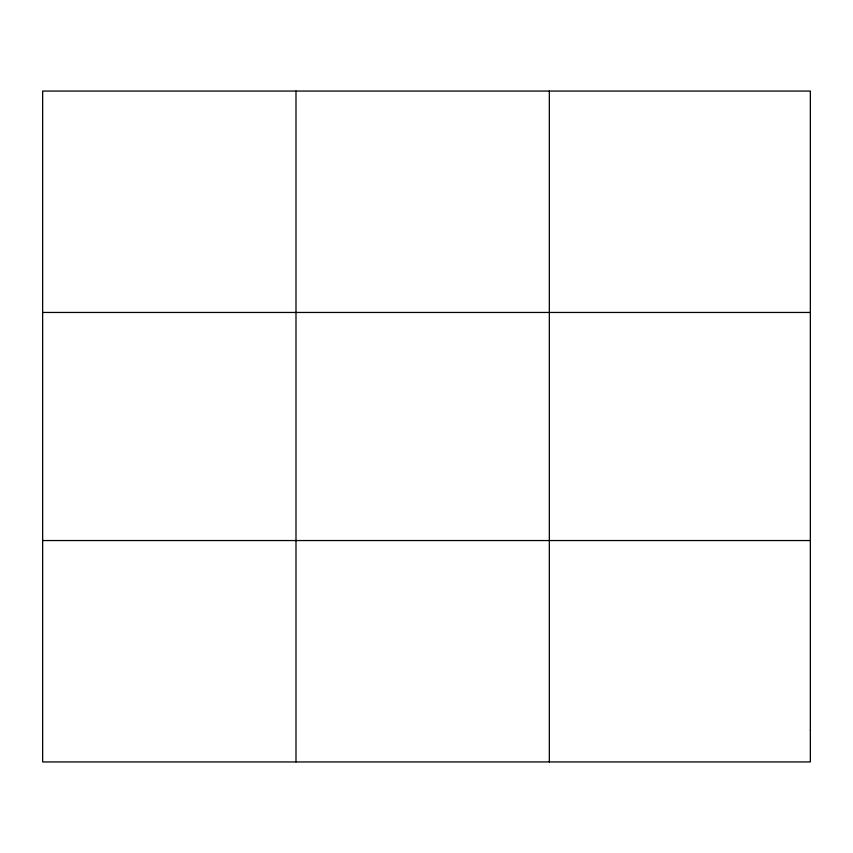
<?xml version="1.0" encoding="UTF-8"?>
<svg xmlns="http://www.w3.org/2000/svg" width="853" height="853" viewBox="0 0 853 853"><rect width="100%" height="100%" fill="white"/><g stroke="black" fill="none" stroke-linecap="round" stroke-linejoin="round"><path stroke-width="1.28" d="M295.991 761.942L295.991 91.058M549.332 761.942L549.332 91.058M42.65 312.454L810.35 312.454M42.65 540.546L810.35 540.546M810.35 730.317L810.35 761.942L42.65 761.942L42.65 91.058L810.35 91.058L810.35 730.317"/></g></svg>
